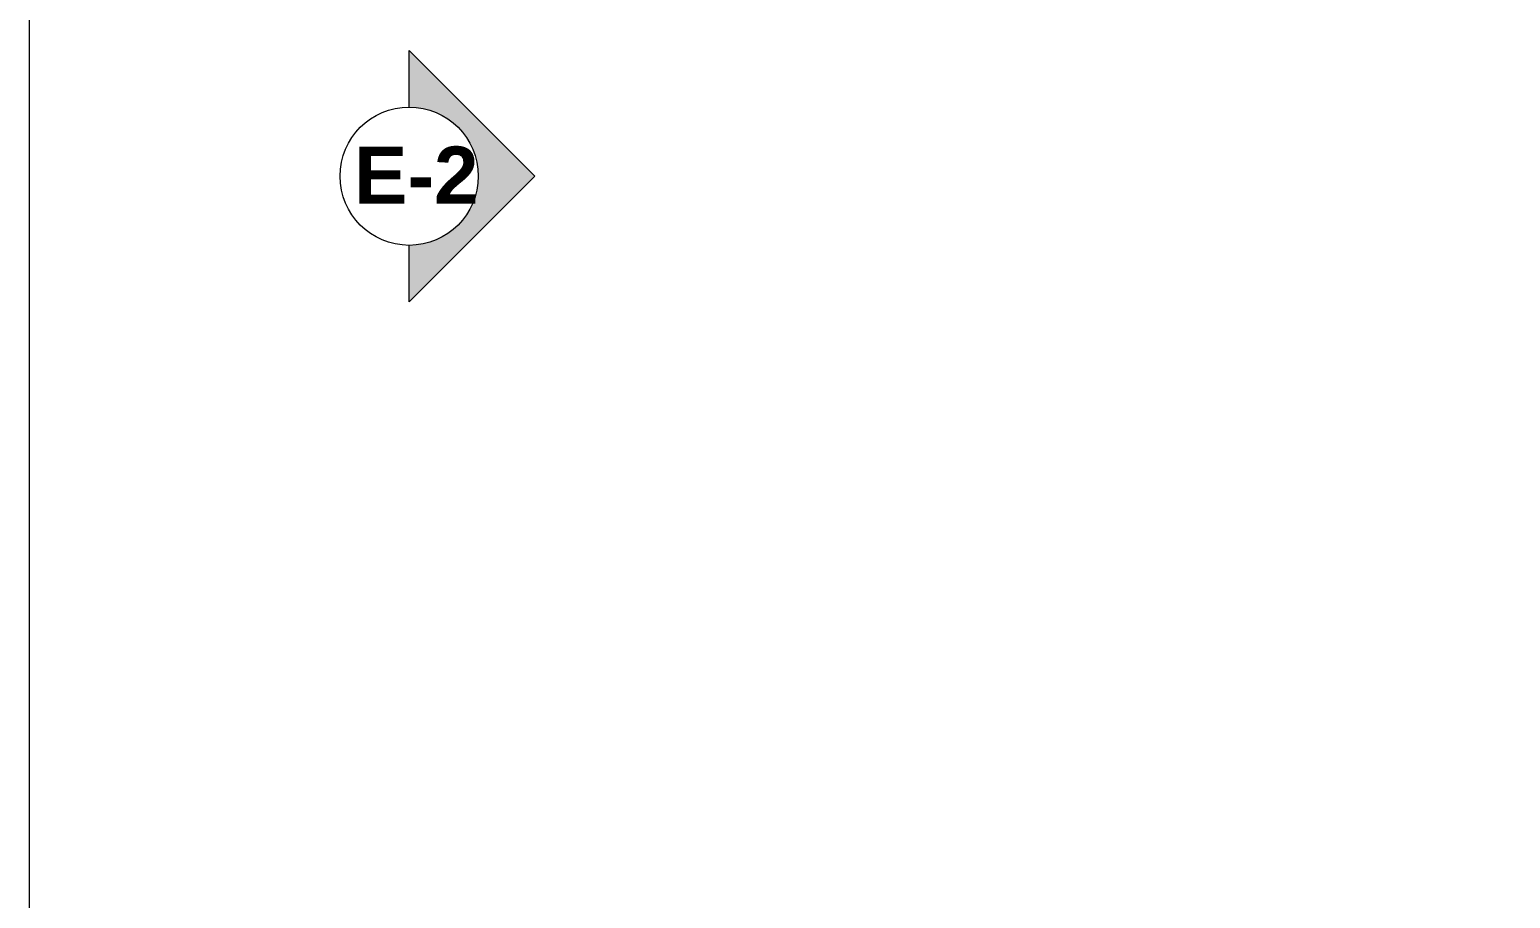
# Model space of a CAD drawing. Header units: metres. Extents: x 34.4 to 77.5, y -0.6 to 32.
# Drawn here: x 34.43 to 44.78, y 12.3 to 18.37 of the extents above; entities that cross this region are included whole.
import ezdxf

# ---------------------------------------------------------------- set-up
doc = ezdxf.new("R2010")
doc.units = ezdxf.units.M
doc.layers.add('Ceco.NET 54', color=254, linetype='Continuous', lineweight=9)
doc.layers.add('names', color=7, linetype='Continuous', lineweight=60)
doc.styles.add('AMBIENTE', font='arialbd.ttf', dxfattribs={"height": 0.2})

msp = doc.modelspace()

# ---------------------------------------------------------------- hatches: boundary and pattern name
at = {"layer": 'Ceco.NET 54', "ltscale": 0.3}
msp.add_hatch(color=256, dxfattribs=at).paths.add_polyline_path([(37.085, 16.864), (37.085, 16.469), (37.963, 17.347), (37.085, 18.225), (37.085, 17.83, -0.414214), (37.568, 17.347, -0.414214)])

# ---------------------------------------------------------------- linework, layer by layer
for p, q in [((37.085, 18.225), (37.963, 17.347)), ((37.085, 17.83), (37.085, 18.225)), ((37.963, 17.347), (37.085, 16.469)), ((37.085, 16.469), (37.085, 16.864))]:
    msp.add_line(p, q, dxfattribs=at)
msp.add_lwpolyline([(77.532, -0.596), (34.432, -0.596), (34.432, 32.004), (77.532, 32.004)], dxfattribs=at)
msp.add_circle((37.085, 17.347), 0.483, dxfattribs=at)

# ---------------------------------------------------------------- texts
at = {"layer": 'names', "ltscale": 0.3, "insert": (36.7, 17.554), "char_height": 0.4, "width": 0.4062, "attachment_point": 1, "style": 'AMBIENTE'}
msp.add_mtext('E-2', dxfattribs=at)

doc.saveas('drawing.dxf')
